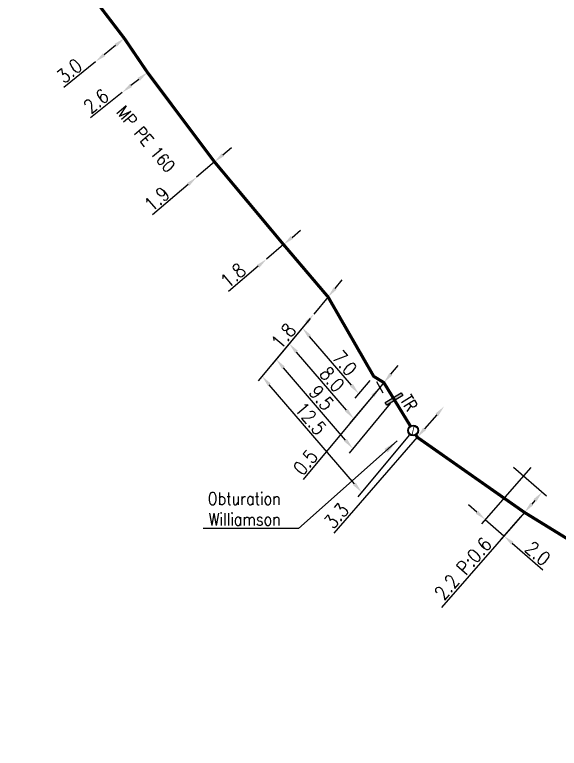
# Model space of a CAD drawing. Header units: millimetres. Extents: x 185000 to 186005, y 127000 to 128000.
# Drawn here: x 185496.6 to 185540.6, y 127547.2 to 127606.4 of the extents above; entities that cross this region are included whole.
import ezdxf
from ezdxf.enums import TextEntityAlignment as Align

# ---------------------------------------------------------------- set-up
doc = ezdxf.new("R2010")
doc.units = ezdxf.units.MM
doc.header["$PDMODE"] = 34
doc.layers.get('0').update_dxf_attribs({"linetype": 'CONTINUOUS'})
doc.layers.get('DEFPOINTS').update_dxf_attribs({"linetype": 'CONTINUOUS'})
for name, color, linetype in [('G_120', 4, 'CONTINUOUS'), ('G_330', 7, 'CONTINUOUS'), ('G_340', 7, 'CONTINUOUS')]:
    doc.layers.add(name, color=color, linetype=linetype)
doc.styles.get("Standard").update_dxf_attribs({"font": 'romans.shx', "width": 0.85})
doc.linetypes.add('G_TYPB_AP', pattern='A,5,-0.3,["o",Standard,S=1.5,R=0,X=0,Y=-0.5],-1.65', length=6.95)
doc.linetypes.add('G_TYPB_PE', pattern='A,5,-0.3,["o",Standard,S=1.5,R=0,X=0,Y=-0.5],-1.65', length=6.95)
doc.dimstyles.get("Standard").update_dxf_attribs({"dimtxt": 1.5, "dimasz": 1.2, "dimexe": 0.625, "dimexo": 0.625, "dimgap": 0.25, "dimtad": 1, "dimdec": 1, "dimzin": 0, "dimdsep": 46, "dimtxsty": 'Standard', "dimcen": -0.5, "dimadec": 0, "dimazin": 0, "dimtfac": 1, "dimtdec": 1, "dimtmove": 0, "dimatfit": 3, "dimfxl": 0, "dimtolj": 1, "dimtzin": 0, "dimarcsym": 0})

# ---------------------------------------------------------------- blocks, each defined once
blk = doc.blocks.new('*D135')
at = {"layer": 'DEFPOINTS', "color": 0, "linetype": 'Continuous', "ltscale": 0.5, "transparency": 16777216}
for p in [(185536.548, 127570.241), (185539.22, 127567.911), (185537.784, 127566.268)]:
    blk.add_point(p, dxfattribs=at)
at = {"layer": 'G_120', "color": 0, "linetype": 'Continuous', "lineweight": -2, "ltscale": 0.5, "transparency": 16777216}
for p, q in [((185536.901, 127569.933), (185539.574, 127567.603)), ((185538.628, 127567.234), (185538.376, 127566.946)), ((185537.784, 127566.268), (185531.08, 127558.6))]:
    blk.add_line(p, q, dxfattribs=at)
at = {"layer": 'G_120', "color": 0, "linetype": 'Continuous', "ltscale": 0.5, "transparency": 16777216}
for points in [[(185538.515, 127567.332), (185538.741, 127567.135), (185539.22, 127567.911)], [(185538.264, 127567.044), (185538.489, 127566.847), (185537.784, 127566.268)]]:
    blk.add_solid(points, dxfattribs=at)
at = {"layer": 'G_120', "color": 0, "linetype": 'Continuous', "ltscale": 0.5, "transparency": 16777216, "insert": (185532.826, 127561.737), "char_height": 1.125, "attachment_point": 5, "rotation": 48.83722}
blk.add_mtext('\\A1;2.2 P:0.6', dxfattribs=at)
blk = doc.blocks.new('*D136')
at = {"layer": 'DEFPOINTS', "color": 0, "linetype": 'Continuous', "ltscale": 0.5, "transparency": 16777216}
for p in [(185538.604, 127570.247), (185537.784, 127566.268), (185534.619, 127565.688)]:
    blk.add_point(p, dxfattribs=at)
at = {"layer": 'G_120', "color": 0, "linetype": 'Continuous', "lineweight": -2, "ltscale": 0.5, "transparency": 16777216}
for p, q in [((185538.295, 127569.894), (185534.31, 127565.335)), ((185533.941, 127566.28), (185533.263, 127566.873)), ((185534.619, 127565.688), (185536.125, 127564.371)), ((185537.476, 127565.915), (185535.817, 127564.018)), ((185536.803, 127563.778), (185539.271, 127561.62))]:
    blk.add_line(p, q, dxfattribs=at)
at = {"layer": 'G_120', "color": 0, "linetype": 'Continuous', "ltscale": 0.5, "transparency": 16777216}
for points in [[(185534.04, 127566.393), (185533.842, 127566.167), (185534.619, 127565.688)], [(185536.902, 127563.891), (185536.704, 127563.665), (185536.125, 127564.371)]]:
    blk.add_solid(points, dxfattribs=at)
at = {"layer": 'G_120', "color": 0, "linetype": 'Continuous', "ltscale": 0.5, "transparency": 16777216, "insert": (185538.869, 127562.968), "char_height": 1.125, "attachment_point": 5, "rotation": 318.83722}
blk.add_mtext('\\A1;2.0', dxfattribs=at)
blk = doc.blocks.new('*D147')
at = {"layer": 'DEFPOINTS', "color": 0, "linetype": 'Continuous', "ltscale": 0.5, "transparency": 16777216}
for p in [(185521.923, 127583.662), (185520.771, 127582.279), (185520.771, 127582.279)]:
    blk.add_point(p, dxfattribs=at)
at = {"layer": 'G_120', "color": 0, "linetype": 'Continuous', "lineweight": -2, "ltscale": 0.5, "transparency": 16777216}
for p, q in [((185522.499, 127584.354), (185523.075, 127585.045)), ((185521.923, 127583.662), (185520.771, 127582.279)), ((185520.195, 127581.588), (185518.184, 127579.173))]:
    blk.add_line(p, q, dxfattribs=at)
at = {"layer": 'G_120', "color": 0, "linetype": 'Continuous', "ltscale": 0.5, "transparency": 16777216}
for points in [[(185522.384, 127584.45), (185522.614, 127584.258), (185521.923, 127583.662)], [(185520.08, 127581.684), (185520.31, 127581.492), (185520.771, 127582.279)]]:
    blk.add_solid(points, dxfattribs=at)
at = {"layer": 'G_120', "color": 0, "linetype": 'Continuous', "ltscale": 0.5, "transparency": 16777216, "insert": (185518.325, 127580.515), "char_height": 1.125, "attachment_point": 5, "rotation": 50.20583}
blk.add_mtext('\\A1;1.8', dxfattribs=at)
blk = doc.blocks.new('*D148')
at = {"layer": 'DEFPOINTS', "color": 0, "linetype": 'Continuous', "ltscale": 0.5, "transparency": 16777216}
for p in [(185518.328, 127587.888), (185516.96, 127586.718), (185516.96, 127586.718)]:
    blk.add_point(p, dxfattribs=at)
at = {"layer": 'G_120', "color": 0, "linetype": 'Continuous', "lineweight": -2, "ltscale": 0.5, "transparency": 16777216}
for p, q in [((185519.012, 127588.473), (185519.696, 127589.058)), ((185518.328, 127587.888), (185516.96, 127586.718)), ((185516.276, 127586.133), (185513.888, 127584.091))]:
    blk.add_line(p, q, dxfattribs=at)
at = {"layer": 'G_120', "color": 0, "linetype": 'Continuous', "ltscale": 0.5, "transparency": 16777216}
for points in [[(185518.915, 127588.587), (185519.11, 127588.359), (185518.328, 127587.888)], [(185516.179, 127586.247), (185516.373, 127586.019), (185516.96, 127586.718)]]:
    blk.add_solid(points, dxfattribs=at)
at = {"layer": 'G_120', "color": 0, "linetype": 'Continuous', "ltscale": 0.5, "transparency": 16777216, "insert": (185514.253, 127585.39), "char_height": 1.125, "attachment_point": 5, "rotation": 40.5348}
blk.add_mtext('\\A1;1.8', dxfattribs=at)
blk = doc.blocks.new('*D149')
at = {"layer": 'DEFPOINTS', "color": 0, "linetype": 'Continuous', "ltscale": 0.5, "transparency": 16777216}
for p in [(185507.335, 127601.785), (185505.297, 127600.17), (185505.297, 127600.17)]:
    blk.add_point(p, dxfattribs=at)
at = {"layer": 'G_120', "color": 0, "linetype": 'Continuous', "lineweight": -2, "ltscale": 0.5, "transparency": 16777216}
for p, q in [((185506.629, 127601.226), (185506.002, 127600.729)), ((185505.297, 127600.17), (185502.727, 127598.134))]:
    blk.add_line(p, q, dxfattribs=at)
at = {"layer": 'G_120', "color": 0, "linetype": 'Continuous', "ltscale": 0.5, "transparency": 16777216}
for points in [[(185506.536, 127601.343), (185506.723, 127601.108), (185507.335, 127601.785)], [(185505.909, 127600.846), (185506.096, 127600.611), (185505.297, 127600.17)]]:
    blk.add_solid(points, dxfattribs=at)
at = {"layer": 'G_120', "color": 0, "linetype": 'Continuous', "ltscale": 0.5, "transparency": 16777216, "insert": (185503.194, 127599.46), "char_height": 1.125, "attachment_point": 5, "rotation": 38.38957}
blk.add_mtext('\\A1;2.6', dxfattribs=at)
blk = doc.blocks.new('*D150')
at = {"layer": 'DEFPOINTS', "color": 0, "linetype": 'Continuous', "ltscale": 0.5, "transparency": 16777216}
for p in [(185512.751, 127594.562), (185511.308, 127593.328), (185511.308, 127593.328)]:
    blk.add_point(p, dxfattribs=at)
at = {"layer": 'G_120', "color": 0, "linetype": 'Continuous', "lineweight": -2, "ltscale": 0.5, "transparency": 16777216}
for p, q in [((185513.435, 127595.147), (185514.119, 127595.732)), ((185512.751, 127594.562), (185511.308, 127593.328)), ((185510.624, 127592.743), (185507.745, 127590.281))]:
    blk.add_line(p, q, dxfattribs=at)
at = {"layer": 'G_120', "color": 0, "linetype": 'Continuous', "ltscale": 0.5, "transparency": 16777216}
for points in [[(185513.338, 127595.261), (185513.533, 127595.033), (185512.751, 127594.562)], [(185510.526, 127592.857), (185510.721, 127592.629), (185511.308, 127593.328)]]:
    blk.add_solid(points, dxfattribs=at)
at = {"layer": 'G_120', "color": 0, "linetype": 'Continuous', "ltscale": 0.5, "transparency": 16777216, "insert": (185508.092, 127591.564), "char_height": 1.125, "attachment_point": 5, "rotation": 40.53734}
blk.add_mtext('\\A1;1.9', dxfattribs=at)
blk = doc.blocks.new('*D151')
at = {"layer": 'DEFPOINTS', "color": 0, "linetype": 'Continuous', "ltscale": 0.5, "transparency": 16777216}
for p in [(185505.464, 127604.539), (185503.136, 127602.646), (185503.136, 127602.646)]:
    blk.add_point(p, dxfattribs=at)
at = {"layer": 'G_120', "color": 0, "linetype": 'Continuous', "lineweight": -2, "ltscale": 0.5, "transparency": 16777216}
for p, q in [((185504.765, 127603.971), (185503.834, 127603.214)), ((185503.136, 127602.646), (185500.592, 127600.578))]:
    blk.add_line(p, q, dxfattribs=at)
at = {"layer": 'G_120', "color": 0, "linetype": 'Continuous', "ltscale": 0.5, "transparency": 16777216}
for points in [[(185504.671, 127604.087), (185504.86, 127603.854), (185505.464, 127604.539)], [(185503.74, 127603.33), (185503.929, 127603.097), (185503.136, 127602.646)]]:
    blk.add_solid(points, dxfattribs=at)
at = {"layer": 'G_120', "color": 0, "linetype": 'Continuous', "ltscale": 0.5, "transparency": 16777216, "insert": (185501.042, 127601.91), "char_height": 1.125, "attachment_point": 5, "rotation": 39.11443}
blk.add_mtext('\\A1;3.0', dxfattribs=at)
blk = doc.blocks.new('*D153')
at = {"layer": 'DEFPOINTS', "color": 0, "linetype": 'Continuous', "ltscale": 0.5, "transparency": 16777216}
for p in [(185531.294, 127574.823), (185531.294, 127574.823), (185529.125, 127572.336)]:
    blk.add_point(p, dxfattribs=at)
at = {"layer": 'G_120', "color": 0, "linetype": 'Continuous', "lineweight": -2, "ltscale": 0.5, "transparency": 16777216}
for p, q in [((185530.702, 127574.145), (185529.716, 127573.014)), ((185529.125, 127572.336), (185522.378, 127564.598))]:
    blk.add_line(p, q, dxfattribs=at)
at = {"layer": 'G_120', "color": 0, "linetype": 'Continuous', "ltscale": 0.5, "transparency": 16777216}
for points in [[(185530.589, 127574.243), (185530.815, 127574.046), (185531.294, 127574.823)], [(185529.603, 127573.113), (185529.829, 127572.915), (185529.125, 127572.336)]]:
    blk.add_solid(points, dxfattribs=at)
at = {"layer": 'G_120', "color": 0, "linetype": 'Continuous', "ltscale": 0.5, "transparency": 16777216, "insert": (185522.595, 127565.988), "char_height": 1.125, "attachment_point": 5, "rotation": 48.91366}
blk.add_mtext('\\A1;3.3', dxfattribs=at)
blk = doc.blocks.new('*D154')
at = {"layer": 'DEFPOINTS', "color": 0, "linetype": 'Continuous', "ltscale": 0.5, "transparency": 16777216}
for p in [(185520.771, 127582.279), (185519.84, 127581.162), (185525.592, 127577.282)]:
    blk.add_point(p, dxfattribs=at)
at = {"layer": 'G_120', "color": 0, "linetype": 'Continuous', "lineweight": -2, "ltscale": 0.5, "transparency": 16777216}
for p, q in [((185520.467, 127581.914), (185519.536, 127580.797)), ((185523.813, 127576.534), (185520.427, 127580.479)), ((185525.287, 127576.917), (185524.095, 127575.486))]:
    blk.add_line(p, q, dxfattribs=at)
at = {"layer": 'G_120', "color": 0, "linetype": 'Continuous', "ltscale": 0.5, "transparency": 16777216}
for points in [[(185520.54, 127580.577), (185520.313, 127580.381), (185519.84, 127581.162)], [(185523.927, 127576.632), (185523.7, 127576.436), (185524.4, 127575.851)]]:
    blk.add_solid(points, dxfattribs=at)
at = {"layer": 'G_120', "color": 0, "linetype": 'Continuous', "ltscale": 0.5, "transparency": 16777216, "insert": (185523.267, 127578.322), "char_height": 1.125, "attachment_point": 5, "rotation": 310.64635}
blk.add_mtext('\\A1;7.0', dxfattribs=at)
blk = doc.blocks.new('*D155')
at = {"layer": 'DEFPOINTS', "color": 0, "linetype": 'Continuous', "ltscale": 0.5, "transparency": 16777216}
for p in [(185520.771, 127582.279), (185518.787, 127579.897), (185526.429, 127576.746)]:
    blk.add_point(p, dxfattribs=at)
at = {"layer": 'G_120', "color": 0, "linetype": 'Continuous', "lineweight": -2, "ltscale": 0.5, "transparency": 16777216}
for p, q in [((185520.467, 127581.914), (185518.482, 127579.532)), ((185523.411, 127574.51), (185519.373, 127579.214)), ((185526.125, 127576.381), (185523.693, 127573.462))]:
    blk.add_line(p, q, dxfattribs=at)
at = {"layer": 'G_120', "color": 0, "linetype": 'Continuous', "ltscale": 0.5, "transparency": 16777216}
for points in [[(185519.487, 127579.312), (185519.259, 127579.117), (185518.787, 127579.897)], [(185523.525, 127574.608), (185523.298, 127574.412), (185523.998, 127573.827)]]:
    blk.add_solid(points, dxfattribs=at)
at = {"layer": 'G_120', "color": 0, "linetype": 'Continuous', "ltscale": 0.5, "transparency": 16777216, "insert": (185522.253, 127577.011), "char_height": 1.125, "attachment_point": 5, "rotation": 310.64635}
blk.add_mtext('\\A1;8.0', dxfattribs=at)
blk = doc.blocks.new('*D156')
at = {"layer": 'DEFPOINTS', "color": 0, "linetype": 'Continuous', "ltscale": 0.5, "transparency": 16777216}
for p in [(185525.592, 127577.282), (185526.109, 127576.362), (185526.429, 127576.746)]:
    blk.add_point(p, dxfattribs=at)
at = {"layer": 'G_120', "color": 0, "linetype": 'Continuous', "lineweight": -2, "ltscale": 0.5, "transparency": 16777216}
for p, q in [((185527.005, 127577.437), (185527.581, 127578.129)), ((185525.837, 127576.845), (185526.355, 127575.924)), ((185526.429, 127576.746), (185526.109, 127576.362)), ((185526.675, 127576.308), (185526.675, 127576.308)), ((185525.533, 127575.67), (185519.907, 127568.917))]:
    blk.add_line(p, q, dxfattribs=at)
at = {"layer": 'G_120', "color": 0, "linetype": 'Continuous', "ltscale": 0.5, "transparency": 16777216}
for points in [[(185526.89, 127577.533), (185527.12, 127577.341), (185526.429, 127576.746)], [(185525.418, 127575.766), (185525.648, 127575.574), (185526.109, 127576.362)]]:
    blk.add_solid(points, dxfattribs=at)
at = {"layer": 'G_120', "color": 0, "linetype": 'Continuous', "ltscale": 0.5, "transparency": 16777216, "insert": (185520.092, 127570.31), "char_height": 1.125, "attachment_point": 5, "rotation": 50.20583}
blk.add_mtext('\\A1;0.5', dxfattribs=at)
blk = doc.blocks.new('*D157')
at = {"layer": 'DEFPOINTS', "color": 0, "ltscale": 0.5, "transparency": 16777216}
for p in [(185520.771, 127582.279), (185517.731, 127578.63), (185527.244, 127575.413)]:
    blk.add_point(p, dxfattribs=at)
at = {"layer": 'G_340', "color": 0, "lineweight": -2, "ltscale": 0.5, "transparency": 16777216}
for p, q in [((185520.467, 127581.914), (185517.427, 127578.265)), ((185523.333, 127572.105), (185518.317, 127577.947)), ((185526.94, 127575.048), (185523.615, 127571.057))]:
    blk.add_line(p, q, dxfattribs=at)
at = {"layer": 'G_340', "color": 0, "ltscale": 0.5, "transparency": 16777216}
for points in [[(185518.431, 127578.045), (185518.204, 127577.849), (185517.731, 127578.63)], [(185523.447, 127572.203), (185523.219, 127572.007), (185523.919, 127571.422)]]:
    blk.add_solid(points, dxfattribs=at)
at = {"layer": 'G_340', "color": 0, "ltscale": 0.5, "transparency": 16777216, "insert": (185521.394, 127575.515), "char_height": 1.125, "attachment_point": 5, "rotation": 310.64635}
blk.add_mtext('\\A1;9.5', dxfattribs=at)
blk = doc.blocks.new('*D158')
at = {"layer": 'DEFPOINTS', "color": 0, "ltscale": 0.5, "transparency": 16777216}
for p in [(185520.771, 127582.279), (185516.592, 127577.262), (185528.79, 127572.883)]:
    blk.add_point(p, dxfattribs=at)
at = {"layer": 'G_330', "color": 0, "lineweight": -2, "ltscale": 0.5, "transparency": 16777216}
for p, q in [((185520.467, 127581.914), (185516.288, 127576.897)), ((185524.049, 127568.577), (185517.178, 127576.579)), ((185528.486, 127572.517), (185524.331, 127567.529))]:
    blk.add_line(p, q, dxfattribs=at)
at = {"layer": 'G_330', "color": 0, "ltscale": 0.5, "transparency": 16777216}
for points in [[(185517.292, 127576.677), (185517.064, 127576.482), (185516.592, 127577.262)], [(185524.162, 127568.674), (185523.935, 127568.479), (185524.635, 127567.894)]]:
    blk.add_solid(points, dxfattribs=at)
at = {"layer": 'G_330', "color": 0, "ltscale": 0.5, "transparency": 16777216, "insert": (185520.517, 127573.842), "char_height": 1.125, "attachment_point": 5, "rotation": 310.64635}
blk.add_mtext('\\A1;12.5', dxfattribs=at)
blk = doc.blocks.new('G_340_16')
at = {"linetype": 'Continuous'}
blk.add_hatch(color=0, dxfattribs=at).paths.add_polyline_path([(0.125, 0.75), (-0.125, 0.75), (-0.125, -0.75), (0.125, -0.75)])
at = {"color": 0, "linetype": 'Continuous'}
blk.add_lwpolyline([(-0.125, 0.75), (0.125, 0.75), (0.125, -0.75), (-0.125, -0.75)], close=True, dxfattribs=at)
at = {"color": 0, "linetype": 'Continuous', "width": 0.75}
for tag, height, flags, p in [('TR', 1, 8, (0, 2.146)), ('DEF_LEG', 1.2, 3, (0, -5)), ('DEF_COUP', 1.2, 3, (0, -7.5)), ('DEF_TYPE', 1.2, 3, (0, -10))]:
    blk.add_attdef(tag, text='', height=height, dxfattribs=dict(at, flags=flags)).set_placement(p, align=Align.MIDDLE)
blk = doc.blocks.new('G_330_14')
at = {"linetype": 'Continuous'}
h = blk.add_hatch(color=0, dxfattribs=at)
h.paths.add_polyline_path([(-0.438, 0, 1), (0.438, 0, 1)])
h.paths.add_polyline_path([(0.375, 0, 1), (-0.375, 0, 1)], flags=16)
at = {"color": 0, "linetype": 'Continuous', "const_width": 0.0625, "flags": 128}
blk.add_lwpolyline([(0.297, -0.297), (-0.297, 0.297)], dxfattribs=at)
at = {"color": 0, "linetype": 'Continuous'}
for radius in [0.438, 0.375]:
    blk.add_circle((0, 0), radius, dxfattribs=at)
at = {"color": 0, "linetype": 'Continuous', "width": 0.75}
blk.add_attdef('3WT', text='', height=1, dxfattribs=at).set_placement((0, 2.148), align=Align.MIDDLE)
at = {"color": 0, "linetype": 'Continuous', "width": 0.75, "flags": 3}
for tag, p in [('DEF_LEG', (0, -5)), ('DEF_COUP', (0, -7.5)), ('DEF_TYPE', (0, -10))]:
    blk.add_attdef(tag, text='', height=1.2, dxfattribs=at).set_placement(p, align=Align.MIDDLE)

msp = doc.modelspace()

# ---------------------------------------------------------------- linework, layer by layer
at = {"layer": 'G_120', "linetype": 'G_TYPB_PE', "ltscale": 0.5}
msp.add_lwpolyline([(185497.159, 127624.187, 0.25, 0.25, 0), (185497.392, 127623.861, 0.25, 0.25, 0), (185497.238, 127623.212, 0.25, 0.25, 0), (185497.319, 127623.098, 0.25, 0.25, 0), (185496.739, 127617.025, 0.25, 0.25, 0), (185499.558, 127613.18, 0.25, 0.25, 0), (185501.329, 127609.942, 0.25, 0.25, 0), (185505.464, 127604.539, 0.25, 0.25, 0), (185507.335, 127601.785, 0.25, 0.25, 0), (185512.751, 127594.562, 0.25, 0.25, 0), (185518.328, 127587.888, 0.25, 0.25, 0), (185521.923, 127583.662, 0.25, 0.25, 0), (185525.609, 127577.252, 0.25, 0.25, 0), (185526.429, 127576.746, 0.25, 0.25, 0), (185527.244, 127575.413, 0, 0, 0)], format="xyseb", dxfattribs=at)
at = {"layer": 'G_120', "linetype": 'G_TYPB_AP', "ltscale": 0.5, "const_width": 0.25, "flags": 128}
for points in [[(185527.244, 127575.413), (185528.562, 127573.256)], [(185529.019, 127572.509), (185529.125, 127572.336)]]:
    msp.add_lwpolyline(points, dxfattribs=at)
at = {"layer": 'G_120', "linetype": 'G_TYPB_AP', "ltscale": 0.5, "flags": 128}
msp.add_lwpolyline([(185529.125, 127572.336, 0.25, 0.25, 0), (185537.784, 127566.268, 0.25, 0.25, 0), (185546.084, 127561.167, 0.25, 0.25, 0), (185550.857, 127558.2, 0.25, 0.25, 0), (185561.873, 127551.106, 0.25, 0.25, 0), (185570.842, 127543.466, 0.25, 0.25, 0), (185579.957, 127535.695, 0.25, 0.25, 0), (185588.982, 127528.032, 0.25, 0.25, 0), (185598.073, 127520.213, 0.25, 0.25, 0), (185607.174, 127512.239, 0.25, 0.25, 0), (185616.297, 127504.569, 0.25, 0.25, 0), (185624.819, 127497.398, 0.25, 0.25, 0), (185638.614, 127485.457, 0.25, 0.25, 0), (185647.756, 127477.779, 0.25, 0.25, 0), (185656.733, 127470.047, 0.25, 0.25, 0), (185665.6, 127462.464, 0.25, 0.25, 0), (185674.98, 127454.451, 0.25, 0.25, 0), (185684.238, 127446.589, 0.25, 0.25, 0), (185692.898, 127439.579, 0.25, 0.25, 0), (185701.922, 127431.53, 0.25, 0.25, 0), (185711.385, 127423.979, 0.25, 0.25, 0), (185718.848, 127417.361, 0.25, 0.25, 0), (185723.501, 127413.034, 0.25, 0.25, 0), (185740.987, 127396.894, 0.25, 0.25, 0), (185750.144, 127389.138, 0.25, 0.25, 0), (185759.302, 127381.363, 0.25, 0.25, 0), (185768.464, 127373.667, 0.25, 0.25, 0), (185777.94, 127366.139, 0.25, 0.25, 0), (185784.644, 127361.233, 0.25, 0.25, 0), (185795.495, 127357.598, 0.25, 0.25, 0), (185807.344, 127353.111, 0.25, 0.25, 0), (185818.664, 127349.031, 0.25, 0.25, 0), (185828.299, 127345.655, 0.25, 0.25, 0), (185839.57, 127341.684, 0.25, 0.25, 0), (185850.081, 127338.072, 0.25, 0.25, 0), (185851.268, 127337.327, 0.25, 0.25, 0), (185852.974, 127336.75, 0, 0, 0)], format="xyseb", dxfattribs=at)

# ---------------------------------------------------------------- block references
at = {"layer": 'G_330', "ltscale": 0.5, "rotation": 301.4352285878899}
msp.add_blockref('G_330_14', (185528.79, 127572.883), dxfattribs=at)
at = {"layer": 'G_340', "ltscale": 0.5}
ref = msp.add_blockref('G_340_16', (185527.244, 127575.413), dxfattribs=dict(at, rotation=301.4352285901032))
ref.add_attrib('TR', 'TR', dxfattribs={"layer": '0', "color": 0, "linetype": 'Continuous', "height": 1, "rotation": 301.43523, "width": 0.75, "flags": 8}).set_placement((185528.457, 127575.099), align=Align.MIDDLE)

# ---------------------------------------------------------------- texts
at = {"layer": 'G_120', "linetype": 'Continuous', "width": 0.85}
msp.add_text('MP PE 160', height=1, rotation=309.87857, dxfattribs=at).set_placement((185507.21, 127596.404), align=Align.MIDDLE)
at = {"layer": 'G_330', "ltscale": 0.5, "insert": (185518.098, 127566.55), "char_height": 1, "attachment_point": 6}
msp.add_mtext('Obturation\\PWilliamson', dxfattribs=at)

# ---------------------------------------------------------------- dimensions: what is measured, and where the dimension line sits
at = {"layer": 'G_120', "linetype": 'Continuous', "ltscale": 0.5}
for base, p1, p2, angle, picture, middle in [((185503.136, 127602.646), (185505.464, 127604.539), (185503.136, 127602.646), 39.11443, '*D151', (185501.515, 127601.328)), ((185505.297, 127600.17), (185507.335, 127601.785), (185505.297, 127600.17), 38.38957, '*D149', (185503.659, 127598.873)), ((185511.307, 127593.327), (185512.751, 127594.562), (185511.307, 127593.327), 40.53734, '*D150', (185508.579, 127590.994)), ((185516.96, 127586.718), (185518.328, 127587.888), (185516.96, 127586.718), 40.5348, '*D148', (185514.74, 127584.82)), ((185520.771, 127582.279), (185521.923, 127583.662), (185520.771, 127582.279), 50.20583, '*D147', (185518.901, 127580.035)), ((185531.294, 127574.823), (185529.125, 127572.336), (185531.294, 127574.823), 228.91366, '*D153', (185523.16, 127565.495)), ((185534.619, 127565.688), (185537.784, 127566.268), (185538.604, 127570.247), 318.83722, '*D136', (185538.376, 127562.403))]:
    dim = msp.add_linear_dim(base=base, p1=p1, p2=p2, angle=angle, dimstyle='Standard', override={"dimscale": 0.75}, dxfattribs=at)
    dim.commit()
    dim.dimension.update_dxf_attribs({"geometry": picture, "text_midpoint": middle, "dimtype": 160})
for base, p1, p2, angle, text, picture, middle in [((185518.787, 127579.897), (185526.429, 127576.746), (185520.771, 127582.279), 310.64635, '8.0', '*D155', (185521.684, 127576.523)), ((185519.84, 127581.162), (185525.592, 127577.282), (185520.771, 127582.279), 310.64635, '7.0', '*D154', (185522.698, 127577.833)), ((185526.109, 127576.362), (185526.429, 127576.746), (185525.592, 127577.282), 50.20583, '0.5', '*D156', (185520.668, 127569.83)), ((185539.22, 127567.911), (185537.784, 127566.268), (185536.548, 127570.241), 228.83722, '<> P:0.6', '*D135', (185533.391, 127561.243))]:
    dim = msp.add_linear_dim(base=base, p1=p1, p2=p2, angle=angle, text=text, dimstyle='Standard', override={"dimscale": 0.75}, dxfattribs=at)
    dim.commit()
    dim.dimension.update_dxf_attribs({"geometry": picture, "text_midpoint": middle, "dimtype": 160})
at = {"layer": 'G_330', "ltscale": 0.5}
dim = msp.add_linear_dim(base=(185516.592, 127577.262), p1=(185528.79, 127572.883), p2=(185520.771, 127582.279), angle=310.64635, text='12.5', dimstyle='Standard', override={"dimscale": 0.75}, dxfattribs=at)
dim.commit()
dim.dimension.update_dxf_attribs({"geometry": '*D158', "text_midpoint": (185519.948, 127573.353), "dimtype": 160})
at = {"layer": 'G_340', "ltscale": 0.5}
dim = msp.add_linear_dim(base=(185517.731, 127578.63), p1=(185527.244, 127575.413), p2=(185520.771, 127582.279), angle=310.64635, text='9.5', dimstyle='Standard', override={"dimscale": 0.75}, dxfattribs=at)
dim.commit()
dim.dimension.update_dxf_attribs({"geometry": '*D157', "text_midpoint": (185520.825, 127575.026), "dimtype": 160})

# ---------------------------------------------------------------- leaders
at = {"layer": 'G_330', "ltscale": 0.5, "annotation_type": 0, "has_hookline": 1, "hookline_direction": 1, "text_width": 6.274}
msp.add_leader([(185527.504, 127572.043), (185519.548, 127564.967), (185518.348, 127564.967)], dimstyle='Standard', dxfattribs=at)

doc.saveas('drawing.dxf')
